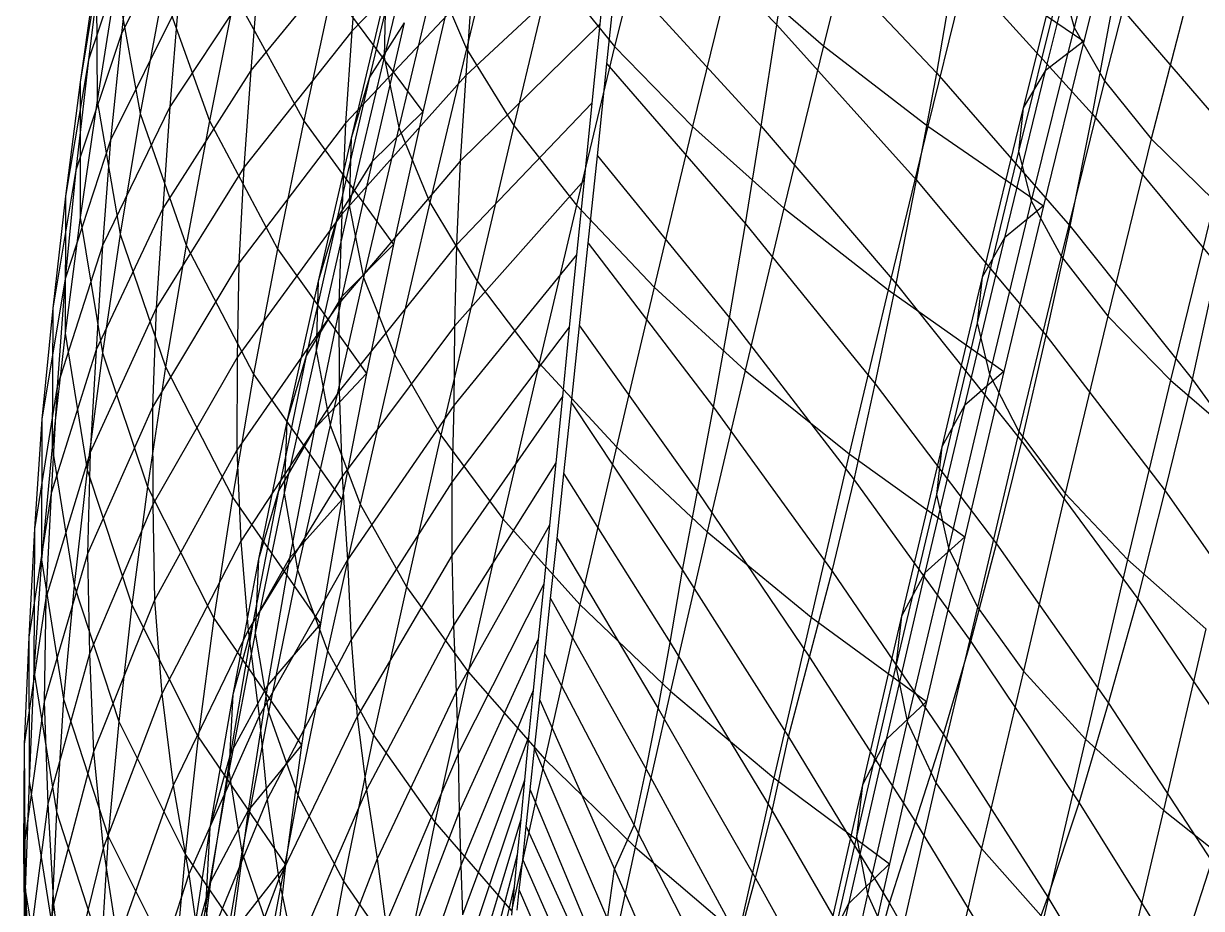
# Model space of a CAD drawing. Extents: x -429 to 429, y -1 to 209.
# Drawn here: x -429.21 to -419.05, y 134.63 to 142.26 of the extents above; entities that cross this region are included whole.
import ezdxf

# ---------------------------------------------------------------- set-up
doc = ezdxf.new("R2010")
doc.units = 0

msp = doc.modelspace()

# ---------------------------------------------------------------- linework, layer by layer
at = {"layer": 'default', "color": 5, "linetype": 'CONTINUOUS'}
for p, q in [((-419.759, 143.721, 219.302), (-420.147, 142.226, 219.245)), ((-419.706, 143.53, 224.948), (-420.062, 142.11, 224.909)), ((-419.706, 143.53, 224.948), (-420.062, 142.11, 224.909)), ((-425.067, 143.38, 230.83), (-425.388, 142.044, 230.809)), ((-423.772, 143.433, 228.513), (-424.111, 142.063, 228.485)), ((-421.964, 143.469, 226.519), (-422.309, 142.07, 226.488)), ((-427.785, 143.323, 250.68), (-428.366, 142.174, 248.907)), ((-425.279, 143.325, 256.268), (-426.379, 142.196, 254.457)), ((-420.038, 143.291, 223.529), (-420.397, 141.852, 223.486)), ((-419.494, 143.281, 217.922), (-419.886, 141.768, 217.863)), ((-425.791, 143.262, 233.37), (-426.1, 141.97, 233.352)), ((-428.262, 143.105, 248.871), (-428.651, 141.949, 247.147)), ((-428.262, 143.105, 248.871), (-428.366, 142.174, 248.907)), ((-426.311, 143.002, 254.418), (-427.248, 141.855, 252.603)), ((-426.311, 143.002, 254.418), (-426.379, 142.196, 254.457)), ((-425.932, 143.037, 236.018), (-426.225, 141.798, 236.005)), ((-420.223, 142.992, 222.095), (-420.586, 141.533, 222.049)), ((-428.53, 142.913, 247.115), (-428.723, 141.755, 245.457)), ((-428.53, 142.913, 247.115), (-428.651, 141.949, 247.147)), ((-424.166, 142.955, 258.128), (-425.394, 141.812, 256.343)), ((-424.166, 142.955, 258.128), (-424.238, 142.256, 258.16)), ((-421.062, 142.789, 225.657), (-421.409, 141.377, 225.625)), ((-421.062, 142.789, 225.657), (-420.062, 142.11, 224.909)), ((-419.086, 142.797, 216.592), (-419.481, 141.267, 216.53)), ((-428.582, 142.751, 245.428), (-428.723, 141.755, 245.457)), ((-428.582, 142.751, 245.428), (-428.575, 141.598, 243.854)), ((-427.183, 142.703, 252.562), (-427.948, 141.541, 250.76)), ((-427.183, 142.703, 252.562), (-427.248, 141.855, 252.603)), ((-425.66, 142.674, 232.07), (-425.972, 141.363, 232.051)), ((-425.493, 142.67, 238.661), (-425.765, 141.498, 238.655)), ((-425.493, 142.67, 238.661), (-425.765, 141.498, 238.655)), ((-425.66, 142.674, 232.07), (-425.388, 142.044, 230.809)), ((-424.655, 142.735, 229.624), (-424.98, 141.382, 229.602)), ((-424.655, 142.735, 229.624), (-424.111, 142.063, 228.485)), ((-423.1, 142.758, 227.455), (-423.44, 141.372, 227.426)), ((-423.1, 142.758, 227.455), (-422.309, 142.07, 226.488)), ((-428.411, 142.624, 243.83), (-428.575, 141.598, 243.854)), ((-428.411, 142.624, 243.83), (-428.205, 141.484, 242.356)), ((-420.259, 142.635, 220.661), (-420.626, 141.158, 220.613)), ((-420.259, 142.635, 220.661), (-420.147, 142.226, 219.245)), ((-428.008, 142.542, 242.342), (-428.205, 141.484, 242.356)), ((-428.008, 142.542, 242.342), (-427.606, 141.421, 240.982)), ((-427.389, 142.513, 240.972), (-427.606, 141.421, 240.982)), ((-427.389, 142.513, 240.972), (-426.793, 141.422, 239.742)), ((-426.548, 142.552, 239.74), (-426.793, 141.422, 239.742)), ((-426.548, 142.552, 239.74), (-425.765, 141.498, 238.655)), ((-425.342, 142.562, 256.305), (-426.433, 141.401, 254.498)), ((-426.086, 142.53, 234.68), (-426.383, 141.272, 234.665)), ((-426.086, 142.53, 234.68), (-426.1, 141.97, 233.352)), ((-425.342, 142.562, 256.305), (-425.394, 141.812, 256.343)), ((-427.876, 142.427, 250.717), (-428.459, 141.255, 248.946)), ((-427.876, 142.427, 250.717), (-427.948, 141.541, 250.76)), ((-425.927, 142.266, 237.342), (-426.225, 141.798, 236.005)), ((-425.927, 142.266, 237.342), (-426.203, 141.072, 237.333)), ((-428.366, 142.174, 248.907), (-428.759, 140.997, 247.184)), ((-428.366, 142.174, 248.907), (-428.459, 141.255, 248.946)), ((-426.379, 142.196, 254.457), (-427.311, 141.019, 252.646)), ((-426.379, 142.196, 254.457), (-426.433, 141.401, 254.498)), ((-424.238, 142.256, 258.16), (-425.442, 141.075, 256.38)), ((-424.238, 142.256, 258.16), (-424.307, 141.574, 258.191)), ((-420.147, 142.226, 219.245), (-420.517, 140.73, 219.195)), ((-420.147, 142.226, 219.245), (-419.886, 141.768, 217.863)), ((-424.111, 142.063, 228.485), (-424.439, 140.693, 228.462)), ((-424.111, 142.063, 228.485), (-423.44, 141.372, 227.426)), ((-422.309, 142.07, 226.488), (-422.65, 140.669, 226.458)), ((-422.309, 142.07, 226.488), (-421.409, 141.377, 225.625)), ((-420.062, 142.11, 224.909), (-420.41, 140.688, 224.873)), ((-420.062, 142.11, 224.909), (-420.41, 140.688, 224.873)), ((-420.062, 142.11, 224.909), (-420.397, 141.852, 223.486)), ((-426.1, 141.97, 233.352), (-426.4, 140.694, 233.336)), ((-426.1, 141.97, 233.352), (-425.972, 141.363, 232.051)), ((-425.388, 142.044, 230.809), (-425.704, 140.716, 230.789)), ((-425.388, 142.044, 230.809), (-424.98, 141.382, 229.602)), ((-428.651, 141.949, 247.147), (-428.848, 140.773, 245.49)), ((-428.651, 141.949, 247.147), (-428.759, 140.997, 247.184)), ((-427.248, 141.855, 252.603), (-428.008, 140.666, 250.805)), ((-427.248, 141.855, 252.603), (-427.311, 141.019, 252.646)), ((-428.723, 141.755, 245.457), (-428.848, 140.773, 245.49)), ((-428.723, 141.755, 245.457), (-428.722, 140.587, 243.882)), ((-426.225, 141.798, 236.005), (-426.505, 140.583, 235.994)), ((-425.394, 141.812, 256.343), (-426.465, 140.616, 254.543)), ((-426.225, 141.798, 236.005), (-426.383, 141.272, 234.665)), ((-425.394, 141.812, 256.343), (-425.442, 141.075, 256.38)), ((-420.397, 141.852, 223.486), (-420.748, 140.411, 223.447)), ((-420.397, 141.852, 223.486), (-420.586, 141.533, 222.049)), ((-419.886, 141.768, 217.863), (-420.259, 140.255, 217.81)), ((-419.886, 141.768, 217.863), (-419.481, 141.267, 216.53)), ((-428.575, 141.598, 243.854), (-428.722, 140.587, 243.882)), ((-428.575, 141.598, 243.854), (-428.376, 140.444, 242.378)), ((-424.307, 141.574, 258.191), (-425.474, 140.353, 256.42)), ((-424.307, 141.574, 258.191), (-424.374, 140.909, 258.221)), ((-427.948, 141.541, 250.76), (-428.528, 140.345, 248.991)), ((-428.205, 141.484, 242.356), (-428.376, 140.444, 242.378)), ((-428.205, 141.484, 242.356), (-427.808, 140.35, 240.995)), ((-427.948, 141.541, 250.76), (-428.008, 140.666, 250.805)), ((-425.765, 141.498, 238.655), (-426.203, 141.072, 237.333)), ((-425.765, 141.498, 238.655), (-426.019, 140.355, 238.653)), ((-425.765, 141.498, 238.655), (-426.019, 140.355, 238.653)), ((-420.586, 141.533, 222.049), (-420.94, 140.073, 222.007)), ((-420.586, 141.533, 222.049), (-420.626, 141.158, 220.613)), ((-427.606, 141.421, 240.982), (-427.808, 140.35, 240.995)), ((-427.606, 141.421, 240.982), (-427.018, 140.317, 239.75)), ((-426.433, 141.401, 254.498), (-427.354, 140.194, 252.692)), ((-426.793, 141.422, 239.742), (-427.018, 140.317, 239.75)), ((-426.793, 141.422, 239.742), (-426.019, 140.355, 238.653)), ((-426.433, 141.401, 254.498), (-426.465, 140.616, 254.543)), ((-425.972, 141.363, 232.051), (-426.276, 140.069, 232.034)), ((-425.972, 141.363, 232.051), (-425.704, 140.716, 230.789)), ((-424.98, 141.382, 229.602), (-425.298, 140.037, 229.581)), ((-424.98, 141.382, 229.602), (-424.439, 140.693, 228.462)), ((-423.44, 141.372, 227.426), (-423.771, 139.986, 227.401)), ((-423.44, 141.372, 227.426), (-422.65, 140.669, 226.458)), ((-421.409, 141.377, 225.625), (-421.751, 139.963, 225.593)), ((-421.409, 141.377, 225.625), (-420.41, 140.688, 224.873)), ((-428.459, 141.255, 248.946), (-428.851, 140.057, 247.224)), ((-428.459, 141.255, 248.946), (-428.528, 140.345, 248.991)), ((-426.383, 141.272, 234.665), (-426.667, 140.037, 234.653)), ((-426.383, 141.272, 234.665), (-426.4, 140.694, 233.336)), ((-419.481, 141.267, 216.53), (-419.857, 139.737, 216.476)), ((-419.481, 141.267, 216.53), (-418.935, 140.73, 215.262)), ((-420.626, 141.158, 220.613), (-420.984, 139.679, 220.568)), ((-420.626, 141.158, 220.613), (-420.517, 140.73, 219.195)), ((-426.203, 141.072, 237.333), (-426.505, 140.583, 235.994)), ((-425.442, 141.075, 256.38), (-426.49, 139.846, 254.589)), ((-426.203, 141.072, 237.333), (-426.463, 139.906, 237.329)), ((-425.442, 141.075, 256.38), (-425.474, 140.353, 256.42)), ((-428.759, 140.997, 247.184), (-428.958, 139.804, 245.527)), ((-428.759, 140.997, 247.184), (-428.851, 140.057, 247.224)), ((-427.311, 141.019, 252.646), (-428.066, 139.804, 250.851)), ((-427.311, 141.019, 252.646), (-427.354, 140.194, 252.692)), ((-424.374, 140.909, 258.221), (-425.493, 139.649, 256.46)), ((-424.374, 140.909, 258.221), (-424.439, 140.264, 258.25)), ((-428.848, 140.773, 245.49), (-428.958, 139.804, 245.527)), ((-428.848, 140.773, 245.49), (-428.851, 139.59, 243.915)), ((-428.008, 140.666, 250.805), (-428.584, 139.447, 249.04)), ((-428.008, 140.666, 250.805), (-428.066, 139.804, 250.851)), ((-426.4, 140.694, 233.336), (-426.687, 139.439, 233.324)), ((-426.4, 140.694, 233.336), (-426.276, 140.069, 232.034)), ((-425.704, 140.716, 230.789), (-426.011, 139.405, 230.772)), ((-425.704, 140.716, 230.789), (-425.298, 140.037, 229.581)), ((-424.439, 140.693, 228.462), (-424.761, 139.331, 228.44)), ((-424.439, 140.693, 228.462), (-423.771, 139.986, 227.401)), ((-422.65, 140.669, 226.458), (-422.984, 139.268, 226.432)), ((-422.65, 140.669, 226.458), (-421.751, 139.963, 225.593)), ((-420.517, 140.73, 219.195), (-420.878, 139.233, 219.148)), ((-420.41, 140.688, 224.873), (-420.752, 139.26, 224.841)), ((-420.41, 140.688, 224.873), (-420.752, 139.26, 224.841)), ((-420.41, 140.688, 224.873), (-420.748, 140.411, 223.447)), ((-420.517, 140.73, 219.195), (-420.259, 140.255, 217.81)), ((-418.935, 140.73, 215.262), (-419.315, 139.184, 215.206)), ((-428.722, 140.587, 243.882), (-428.851, 139.59, 243.915)), ((-428.722, 140.587, 243.882), (-428.528, 139.419, 242.406)), ((-426.465, 140.616, 254.543), (-427.368, 139.379, 252.745)), ((-426.505, 140.583, 235.994), (-426.771, 139.395, 235.988)), ((-426.505, 140.583, 235.994), (-426.667, 140.037, 234.653)), ((-426.465, 140.616, 254.543), (-426.49, 139.846, 254.589)), ((-428.376, 140.444, 242.378), (-428.528, 139.419, 242.406)), ((-428.376, 140.444, 242.378), (-427.986, 139.299, 241.015)), ((-428.528, 140.345, 248.991), (-428.919, 139.128, 247.272)), ((-428.528, 140.345, 248.991), (-428.584, 139.447, 249.04)), ((-427.808, 140.35, 240.995), (-427.986, 139.299, 241.015)), ((-427.808, 140.35, 240.995), (-427.226, 139.235, 239.761)), ((-425.474, 140.353, 256.42), (-426.486, 139.09, 254.639)), ((-426.019, 140.355, 238.653), (-426.463, 139.906, 237.329)), ((-426.019, 140.355, 238.653), (-426.252, 139.24, 238.657)), ((-426.019, 140.355, 238.653), (-426.252, 139.24, 238.657)), ((-425.474, 140.353, 256.42), (-425.493, 139.649, 256.46)), ((-420.748, 140.411, 223.447), (-421.093, 138.965, 223.411)), ((-420.748, 140.411, 223.447), (-420.94, 140.073, 222.007)), ((-427.018, 140.317, 239.75), (-427.226, 139.235, 239.761)), ((-427.018, 140.317, 239.75), (-426.252, 139.24, 238.657)), ((-424.439, 140.264, 258.25), (-425.499, 138.964, 256.501)), ((-424.439, 140.264, 258.25), (-424.502, 139.64, 258.278)), ((-420.259, 140.255, 217.81), (-420.624, 138.74, 217.762)), ((-420.259, 140.255, 217.81), (-419.857, 139.737, 216.476)), ((-427.354, 140.194, 252.692), (-428.099, 138.952, 250.904)), ((-427.354, 140.194, 252.692), (-427.368, 139.379, 252.745)), ((-428.851, 140.057, 247.224), (-429.051, 138.846, 245.569)), ((-428.851, 140.057, 247.224), (-428.919, 139.128, 247.272)), ((-426.667, 140.037, 234.653), (-426.938, 138.828, 234.645)), ((-426.667, 140.037, 234.653), (-426.687, 139.439, 233.324)), ((-426.276, 140.069, 232.034), (-426.566, 138.796, 232.021)), ((-426.276, 140.069, 232.034), (-426.011, 139.405, 230.772)), ((-425.298, 140.037, 229.581), (-425.609, 138.708, 229.563)), ((-425.298, 140.037, 229.581), (-424.761, 139.331, 228.44)), ((-420.94, 140.073, 222.007), (-421.288, 138.609, 221.968)), ((-420.94, 140.073, 222.007), (-420.984, 139.679, 220.568)), ((-423.771, 139.986, 227.401), (-424.096, 138.608, 227.379)), ((-423.771, 139.986, 227.401), (-422.984, 139.268, 226.432)), ((-421.751, 139.963, 225.593), (-422.087, 138.547, 225.565)), ((-421.751, 139.963, 225.593), (-420.752, 139.26, 224.841)), ((-426.49, 139.846, 254.589), (-427.371, 138.579, 252.8)), ((-426.463, 139.906, 237.329), (-426.771, 139.395, 235.988)), ((-426.463, 139.906, 237.329), (-426.701, 138.765, 237.33)), ((-426.49, 139.846, 254.589), (-426.486, 139.09, 254.639)), ((-428.958, 139.804, 245.527), (-429.051, 138.846, 245.569)), ((-428.958, 139.804, 245.527), (-428.963, 138.605, 243.953)), ((-428.066, 139.804, 250.851), (-428.636, 138.561, 249.09)), ((-428.066, 139.804, 250.851), (-428.099, 138.952, 250.904)), ((-419.857, 139.737, 216.476), (-420.225, 138.206, 216.425)), ((-419.857, 139.737, 216.476), (-419.315, 139.184, 215.206)), ((-425.493, 139.649, 256.46), (-426.462, 138.352, 254.692)), ((-424.502, 139.64, 258.278), (-425.514, 138.305, 256.541)), ((-425.493, 139.649, 256.46), (-425.499, 138.964, 256.501)), ((-424.502, 139.64, 258.278), (-424.562, 139.042, 258.306)), ((-420.984, 139.679, 220.568), (-421.335, 138.198, 220.527)), ((-420.984, 139.679, 220.568), (-420.878, 139.233, 219.148)), ((-428.851, 139.59, 243.915), (-428.963, 138.605, 243.953)), ((-428.851, 139.59, 243.915), (-428.66, 138.409, 242.438)), ((-428.584, 139.447, 249.04), (-428.971, 138.21, 247.325)), ((-428.528, 139.419, 242.406), (-428.66, 138.409, 242.438)), ((-428.584, 139.447, 249.04), (-428.636, 138.561, 249.09)), ((-428.528, 139.419, 242.406), (-428.142, 138.264, 241.042)), ((-426.687, 139.439, 233.324), (-426.963, 138.21, 233.314)), ((-426.687, 139.439, 233.324), (-426.566, 138.796, 232.021)), ((-427.368, 139.379, 252.745), (-428.095, 138.111, 250.965)), ((-427.368, 139.379, 252.745), (-427.371, 138.579, 252.8)), ((-426.771, 139.395, 235.988), (-427.012, 138.23, 235.987)), ((-426.771, 139.395, 235.988), (-426.938, 138.828, 234.645)), ((-426.011, 139.405, 230.772), (-426.305, 138.114, 230.758)), ((-426.011, 139.405, 230.772), (-425.609, 138.708, 229.563)), ((-424.761, 139.331, 228.44), (-425.074, 137.987, 228.421)), ((-424.761, 139.331, 228.44), (-424.096, 138.608, 227.379)), ((-427.986, 139.299, 241.015), (-428.142, 138.264, 241.042)), ((-427.986, 139.299, 241.015), (-427.408, 138.174, 239.779)), ((-427.226, 139.235, 239.761), (-427.408, 138.174, 239.779)), ((-427.226, 139.235, 239.761), (-426.463, 138.15, 238.666)), ((-426.252, 139.24, 238.657), (-426.701, 138.765, 237.33)), ((-426.252, 139.24, 238.657), (-426.463, 138.15, 238.666)), ((-426.252, 139.24, 238.657), (-426.463, 138.15, 238.666)), ((-422.984, 139.268, 226.432), (-423.312, 137.875, 226.408)), ((-422.984, 139.268, 226.432), (-422.087, 138.547, 225.565)), ((-420.878, 139.233, 219.148), (-421.232, 137.734, 219.105)), ((-420.752, 139.26, 224.841), (-421.093, 138.965, 223.411)), ((-420.752, 139.26, 224.841), (-421.089, 137.831, 224.81)), ((-420.752, 139.26, 224.841), (-421.089, 137.831, 224.81)), ((-420.878, 139.233, 219.148), (-420.624, 138.74, 217.762)), ((-428.919, 139.128, 247.272), (-429.117, 137.9, 245.62)), ((-428.919, 139.128, 247.272), (-428.971, 138.21, 247.325)), ((-419.315, 139.184, 215.206), (-419.685, 137.636, 215.154)), ((-419.315, 139.184, 215.206), (-418.638, 138.6, 214.015)), ((-426.486, 139.09, 254.639), (-427.336, 137.794, 252.862)), ((-426.486, 139.09, 254.639), (-426.462, 138.352, 254.692)), ((-424.562, 139.042, 258.306), (-425.515, 137.671, 256.582)), ((-424.562, 139.042, 258.306), (-424.619, 138.472, 258.332)), ((-428.099, 138.952, 250.904), (-428.659, 137.686, 249.148)), ((-428.099, 138.952, 250.904), (-428.095, 138.111, 250.965)), ((-425.499, 138.964, 256.501), (-426.414, 137.635, 254.749)), ((-425.499, 138.964, 256.501), (-425.514, 138.305, 256.541)), ((-421.093, 138.965, 223.411), (-421.435, 137.52, 223.377)), ((-421.093, 138.965, 223.411), (-421.288, 138.609, 221.968)), ((-429.051, 138.846, 245.569), (-429.117, 137.9, 245.62)), ((-429.051, 138.846, 245.569), (-429.055, 137.633, 243.997)), ((-426.938, 138.828, 234.645), (-427.183, 137.639, 234.643)), ((-426.938, 138.828, 234.645), (-426.963, 138.21, 233.314)), ((-426.701, 138.765, 237.33), (-427.012, 138.23, 235.987)), ((-426.701, 138.765, 237.33), (-426.916, 137.647, 237.337)), ((-426.566, 138.796, 232.021), (-426.846, 137.548, 232.01)), ((-426.566, 138.796, 232.021), (-426.305, 138.114, 230.758)), ((-425.609, 138.708, 229.563), (-425.906, 137.402, 229.549)), ((-425.609, 138.708, 229.563), (-425.074, 137.987, 228.421)), ((-420.624, 138.74, 217.762), (-420.981, 137.224, 217.717)), ((-420.624, 138.74, 217.762), (-420.225, 138.206, 216.425)), ((-428.963, 138.605, 243.953), (-429.055, 137.633, 243.997)), ((-428.963, 138.605, 243.953), (-428.772, 137.413, 242.477)), ((-424.096, 138.608, 227.379), (-424.412, 137.248, 227.359)), ((-424.096, 138.608, 227.379), (-423.312, 137.875, 226.408)), ((-421.288, 138.609, 221.968), (-421.635, 137.147, 221.93)), ((-421.288, 138.609, 221.968), (-421.335, 138.198, 220.527)), ((-428.636, 138.561, 249.09), (-429.017, 137.303, 247.379)), ((-428.636, 138.561, 249.09), (-428.659, 137.686, 249.148)), ((-427.371, 138.579, 252.8), (-428.08, 137.285, 251.029)), ((-427.371, 138.579, 252.8), (-427.336, 137.794, 252.862)), ((-422.087, 138.547, 225.565), (-422.416, 137.139, 225.539)), ((-422.087, 138.547, 225.565), (-421.089, 137.831, 224.81)), ((-428.66, 138.409, 242.438), (-428.772, 137.413, 242.477)), ((-428.66, 138.409, 242.438), (-428.276, 137.244, 241.074)), ((-424.619, 138.472, 258.332), (-425.5, 137.067, 256.625)), ((-424.619, 138.472, 258.332), (-424.672, 137.932, 258.357)), ((-426.462, 138.352, 254.692), (-427.273, 137.028, 252.93)), ((-426.462, 138.352, 254.692), (-426.414, 137.635, 254.749)), ((-425.514, 138.305, 256.541), (-426.384, 136.944, 254.803)), ((-425.514, 138.305, 256.541), (-425.515, 137.671, 256.582)), ((-428.971, 138.21, 247.325), (-429.165, 136.965, 245.676)), ((-428.971, 138.21, 247.325), (-429.017, 137.303, 247.379)), ((-428.142, 138.264, 241.042), (-428.276, 137.244, 241.074)), ((-428.142, 138.264, 241.042), (-427.568, 137.131, 239.803)), ((-427.012, 138.23, 235.987), (-427.231, 137.086, 235.993)), ((-426.963, 138.21, 233.314), (-427.212, 137, 233.312)), ((-427.012, 138.23, 235.987), (-427.183, 137.639, 234.643)), ((-426.963, 138.21, 233.314), (-426.846, 137.548, 232.01)), ((-421.335, 138.198, 220.527), (-421.686, 136.718, 220.487)), ((-421.335, 138.198, 220.527), (-421.232, 137.734, 219.105)), ((-420.225, 138.206, 216.425), (-420.585, 136.673, 216.378)), ((-420.225, 138.206, 216.425), (-419.685, 137.636, 215.154)), ((-428.095, 138.111, 250.965), (-428.641, 136.823, 249.218)), ((-428.095, 138.111, 250.965), (-428.08, 137.285, 251.029)), ((-427.408, 138.174, 239.779), (-427.568, 137.131, 239.803)), ((-427.408, 138.174, 239.779), (-426.649, 137.082, 238.681)), ((-426.463, 138.15, 238.666), (-426.916, 137.647, 237.337)), ((-426.463, 138.15, 238.666), (-426.649, 137.082, 238.681)), ((-426.463, 138.15, 238.666), (-426.649, 137.082, 238.681)), ((-426.305, 138.114, 230.758), (-426.588, 136.849, 230.746)), ((-426.305, 138.114, 230.758), (-425.906, 137.402, 229.549)), ((-429.117, 137.9, 245.62), (-429.165, 136.965, 245.676)), ((-429.117, 137.9, 245.62), (-429.12, 136.673, 244.049)), ((-424.672, 137.932, 258.357), (-425.477, 136.496, 256.667)), ((-425.074, 137.987, 228.421), (-425.374, 136.666, 228.406)), ((-425.074, 137.987, 228.421), (-424.412, 137.248, 227.359)), ((-424.672, 137.932, 258.357), (-424.723, 137.423, 258.38)), ((-427.336, 137.794, 252.862), (-428.017, 136.476, 251.104)), ((-427.336, 137.794, 252.862), (-427.273, 137.028, 252.93)), ((-423.312, 137.875, 226.408), (-423.63, 136.501, 226.386)), ((-423.312, 137.875, 226.408), (-422.416, 137.139, 225.539)), ((-421.089, 137.831, 224.81), (-421.435, 137.52, 223.377)), ((-421.089, 137.831, 224.81), (-421.42, 136.41, 224.781)), ((-421.089, 137.831, 224.81), (-421.42, 136.41, 224.781)), ((-421.232, 137.734, 219.105), (-421.587, 136.238, 219.062)), ((-421.232, 137.734, 219.105), (-420.981, 137.224, 217.717)), ((-429.055, 137.633, 243.997), (-429.12, 136.673, 244.049)), ((-429.055, 137.633, 243.997), (-428.864, 136.43, 242.521)), ((-428.659, 137.686, 249.148), (-429.031, 136.409, 247.443)), ((-428.659, 137.686, 249.148), (-428.641, 136.823, 249.218)), ((-427.183, 137.639, 234.643), (-427.406, 136.472, 234.648)), ((-426.916, 137.647, 237.337), (-427.231, 137.086, 235.993)), ((-427.183, 137.639, 234.643), (-427.212, 137, 233.312)), ((-426.414, 137.635, 254.749), (-427.177, 136.284, 253.004)), ((-426.916, 137.647, 237.337), (-427.106, 136.55, 237.35)), ((-426.414, 137.635, 254.749), (-426.384, 136.944, 254.803)), ((-425.515, 137.671, 256.582), (-426.332, 136.281, 254.86)), ((-425.515, 137.671, 256.582), (-425.5, 137.067, 256.625)), ((-419.685, 137.636, 215.154), (-420.048, 136.087, 215.105)), ((-419.685, 137.636, 215.154), (-419.011, 137.038, 213.962)), ((-426.846, 137.548, 232.01), (-427.098, 136.319, 232.007)), ((-426.846, 137.548, 232.01), (-426.588, 136.849, 230.746)), ((-421.435, 137.52, 223.377), (-421.769, 136.082, 223.345)), ((-421.435, 137.52, 223.377), (-421.635, 137.147, 221.93)), ((-428.772, 137.413, 242.477), (-428.864, 136.43, 242.521)), ((-428.772, 137.413, 242.477), (-428.389, 136.239, 241.112)), ((-425.906, 137.402, 229.549), (-426.191, 136.12, 229.536)), ((-425.906, 137.402, 229.549), (-425.374, 136.666, 228.406)), ((-424.723, 137.423, 258.38), (-425.461, 135.959, 256.707)), ((-424.723, 137.423, 258.38), (-424.77, 136.948, 258.402)), ((-429.017, 137.303, 247.379), (-429.204, 136.042, 245.733)), ((-429.017, 137.303, 247.379), (-429.031, 136.409, 247.443)), ((-428.08, 137.285, 251.029), (-428.608, 135.976, 249.292)), ((-428.08, 137.285, 251.029), (-428.017, 136.476, 251.104)), ((-428.276, 137.244, 241.074), (-428.389, 136.239, 241.112)), ((-428.276, 137.244, 241.074), (-427.704, 136.105, 239.835)), ((-424.412, 137.248, 227.359), (-424.714, 135.914, 227.342)), ((-424.412, 137.248, 227.359), (-423.63, 136.501, 226.386)), ((-420.981, 137.224, 217.717), (-421.339, 135.71, 217.671)), ((-420.981, 137.224, 217.717), (-420.585, 136.673, 216.378)), ((-427.568, 137.131, 239.803), (-427.704, 136.105, 239.835)), ((-427.568, 137.131, 239.803), (-426.811, 136.034, 238.703)), ((-427.231, 137.086, 235.993), (-427.426, 135.962, 236.005)), ((-427.231, 137.086, 235.993), (-427.406, 136.472, 234.648)), ((-426.649, 137.082, 238.681), (-427.106, 136.55, 237.35)), ((-426.649, 137.082, 238.681), (-426.811, 136.034, 238.703)), ((-426.649, 137.082, 238.681), (-426.811, 136.034, 238.703)), ((-422.416, 137.139, 225.539), (-422.737, 135.753, 225.515)), ((-422.416, 137.139, 225.539), (-421.42, 136.41, 224.781)), ((-421.635, 137.147, 221.93), (-421.972, 135.692, 221.896)), ((-421.635, 137.147, 221.93), (-421.686, 136.718, 220.487)), ((-427.273, 137.028, 252.93), (-427.92, 135.686, 251.188)), ((-427.212, 137, 233.312), (-427.438, 135.811, 233.316)), ((-427.273, 137.028, 252.93), (-427.177, 136.284, 253.004)), ((-427.212, 137, 233.312), (-427.098, 136.319, 232.007)), ((-425.5, 137.067, 256.625), (-426.252, 135.649, 254.921)), ((-425.5, 137.067, 256.625), (-425.477, 136.496, 256.667)), ((-419.011, 137.038, 213.962), (-419.377, 135.473, 213.912)), ((-429.165, 136.965, 245.676), (-429.204, 136.042, 245.733)), ((-429.165, 136.965, 245.676), (-429.163, 135.725, 244.108)), ((-426.384, 136.944, 254.803), (-427.107, 135.567, 253.073)), ((-426.384, 136.944, 254.803), (-426.332, 136.281, 254.86)), ((-424.77, 136.948, 258.402), (-425.452, 135.458, 256.745)), ((-424.77, 136.948, 258.402), (-424.813, 136.507, 258.422)), ((-428.641, 136.823, 249.218), (-429.001, 135.528, 247.52)), ((-428.641, 136.823, 249.218), (-428.608, 135.976, 249.292)), ((-426.588, 136.849, 230.746), (-426.843, 135.603, 230.743)), ((-426.588, 136.849, 230.746), (-426.191, 136.12, 229.536)), ((-429.12, 136.673, 244.049), (-429.163, 135.725, 244.108)), ((-429.12, 136.673, 244.049), (-428.927, 135.459, 242.575)), ((-421.686, 136.718, 220.487), (-422.025, 135.246, 220.45)), ((-421.686, 136.718, 220.487), (-421.587, 136.238, 219.062)), ((-420.585, 136.673, 216.378), (-420.946, 135.142, 216.331)), ((-420.585, 136.673, 216.378), (-420.048, 136.087, 215.105)), ((-425.374, 136.666, 228.406), (-425.661, 135.37, 228.393)), ((-425.374, 136.666, 228.406), (-424.714, 135.914, 227.342)), ((-428.017, 136.476, 251.104), (-428.523, 135.146, 249.38)), ((-428.017, 136.476, 251.104), (-427.92, 135.686, 251.188)), ((-427.406, 136.472, 234.648), (-427.604, 135.323, 234.66)), ((-427.406, 136.472, 234.648), (-427.438, 135.811, 233.316)), ((-427.106, 136.55, 237.35), (-427.426, 135.962, 236.005)), ((-427.106, 136.55, 237.35), (-427.273, 135.471, 237.371)), ((-425.477, 136.496, 256.667), (-426.16, 135.053, 254.983)), ((-425.477, 136.496, 256.667), (-425.461, 135.959, 256.707)), ((-424.813, 136.507, 258.422), (-425.439, 134.995, 256.78)), ((-424.813, 136.507, 258.422), (-424.853, 136.102, 258.441)), ((-423.63, 136.501, 226.386), (-423.934, 135.154, 226.368)), ((-423.63, 136.501, 226.386), (-422.737, 135.753, 225.515)), ((-429.031, 136.409, 247.443), (-429.21, 135.131, 245.802)), ((-429.031, 136.409, 247.443), (-429.001, 135.528, 247.52)), ((-428.864, 136.43, 242.521), (-428.927, 135.459, 242.575)), ((-428.864, 136.43, 242.521), (-428.479, 135.248, 241.157)), ((-421.42, 136.41, 224.781), (-421.769, 136.082, 223.345)), ((-421.42, 136.41, 224.781), (-421.741, 135.011, 224.755)), ((-421.42, 136.41, 224.781), (-421.741, 135.011, 224.755)), ((-427.177, 136.284, 253.004), (-427.784, 134.921, 251.28)), ((-427.098, 136.319, 232.007), (-427.327, 135.111, 232.012)), ((-427.177, 136.284, 253.004), (-427.107, 135.567, 253.073)), ((-427.098, 136.319, 232.007), (-426.843, 135.603, 230.743)), ((-426.332, 136.281, 254.86), (-427.008, 134.879, 253.148)), ((-426.332, 136.281, 254.86), (-426.252, 135.649, 254.921)), ((-428.389, 136.239, 241.112), (-428.479, 135.248, 241.157)), ((-428.389, 136.239, 241.112), (-427.817, 135.094, 239.873)), ((-421.587, 136.238, 219.062), (-421.929, 134.748, 219.023)), ((-421.587, 136.238, 219.062), (-421.339, 135.71, 217.671)), ((-427.704, 136.105, 239.835), (-427.817, 135.094, 239.873)), ((-427.704, 136.105, 239.835), (-426.949, 135.003, 238.733)), ((-426.191, 136.12, 229.536), (-426.449, 134.86, 229.533)), ((-426.191, 136.12, 229.536), (-425.661, 135.37, 228.393)), ((-424.853, 136.102, 258.441), (-425.424, 134.569, 256.815)), ((-424.853, 136.102, 258.441), (-424.889, 135.731, 258.458)), ((-421.769, 136.082, 223.345), (-422.093, 134.665, 223.315)), ((-421.769, 136.082, 223.345), (-421.972, 135.692, 221.896)), ((-420.048, 136.087, 215.105), (-420.412, 134.54, 215.056)), ((-420.048, 136.087, 215.105), (-419.377, 135.473, 213.912)), ((-429.204, 136.042, 245.733), (-429.21, 135.131, 245.802)), ((-429.204, 136.042, 245.733), (-429.197, 134.788, 244.169)), ((-428.608, 135.976, 249.292), (-428.953, 134.662, 247.602)), ((-428.608, 135.976, 249.292), (-428.523, 135.146, 249.38)), ((-427.426, 135.962, 236.005), (-427.604, 135.323, 234.66)), ((-427.426, 135.962, 236.005), (-427.596, 134.855, 236.026)), ((-426.811, 136.034, 238.703), (-427.273, 135.471, 237.371)), ((-426.811, 136.034, 238.703), (-426.949, 135.003, 238.733)), ((-426.811, 136.034, 238.703), (-426.949, 135.003, 238.733)), ((-425.461, 135.959, 256.707), (-426.085, 134.493, 255.042)), ((-425.461, 135.959, 256.707), (-425.452, 135.458, 256.745)), ((-424.714, 135.914, 227.342), (-425.002, 134.606, 227.328)), ((-424.714, 135.914, 227.342), (-423.934, 135.154, 226.368)), ((-427.438, 135.811, 233.316), (-427.64, 134.64, 233.328)), ((-427.438, 135.811, 233.316), (-427.327, 135.111, 232.012)), ((-429.163, 135.725, 244.108), (-429.197, 134.788, 244.169)), ((-429.163, 135.725, 244.108), (-428.968, 134.501, 242.636)), ((-427.92, 135.686, 251.188), (-428.398, 134.338, 249.478)), ((-427.92, 135.686, 251.188), (-427.784, 134.921, 251.28)), ((-424.889, 135.731, 258.458), (-425.408, 134.181, 256.847)), ((-424.889, 135.731, 258.458), (-424.921, 135.394, 258.474)), ((-422.737, 135.753, 225.515), (-423.042, 134.395, 225.495)), ((-422.737, 135.753, 225.515), (-421.741, 135.011, 224.755)), ((-421.972, 135.692, 221.896), (-422.299, 134.257, 221.864)), ((-421.972, 135.692, 221.896), (-422.025, 135.246, 220.45)), ((-421.339, 135.71, 217.671), (-421.685, 134.204, 217.631)), ((-421.339, 135.71, 217.671), (-420.946, 135.142, 216.331)), ((-427.107, 135.567, 253.073), (-427.679, 134.183, 251.365)), ((-427.107, 135.567, 253.073), (-427.008, 134.879, 253.148)), ((-426.843, 135.603, 230.743), (-427.075, 134.378, 230.747)), ((-426.252, 135.649, 254.921), (-426.871, 134.225, 253.23)), ((-426.843, 135.603, 230.743), (-426.449, 134.86, 229.533)), ((-426.252, 135.649, 254.921), (-426.16, 135.053, 254.983)), ((-429.001, 135.528, 247.52), (-429.17, 134.235, 245.886)), ((-429.001, 135.528, 247.52), (-428.953, 134.662, 247.602)), ((-428.927, 135.459, 242.575), (-428.968, 134.501, 242.636)), ((-428.927, 135.459, 242.575), (-428.541, 134.269, 241.212)), ((-427.273, 135.471, 237.371), (-427.596, 134.855, 236.026)), ((-427.273, 135.471, 237.371), (-427.413, 134.409, 237.4)), ((-425.452, 135.458, 256.745), (-426.024, 133.97, 255.096)), ((-425.452, 135.458, 256.745), (-425.439, 134.995, 256.78)), ((-419.377, 135.473, 213.912), (-419.742, 133.911, 213.861)), ((-419.377, 135.473, 213.912), (-418.578, 134.838, 212.811)), ((-425.661, 135.37, 228.393), (-425.921, 134.097, 228.389)), ((-425.661, 135.37, 228.393), (-425.002, 134.606, 227.328)), ((-424.921, 135.394, 258.474), (-425.388, 133.829, 256.877)), ((-424.921, 135.394, 258.474), (-424.951, 135.089, 258.488)), ((-427.604, 135.323, 234.66), (-427.777, 134.191, 234.68)), ((-427.604, 135.323, 234.66), (-427.64, 134.64, 233.328)), ((-428.479, 135.248, 241.157), (-428.541, 134.269, 241.212)), ((-428.479, 135.248, 241.157), (-427.905, 134.097, 239.918)), ((-423.934, 135.154, 226.368), (-424.222, 133.837, 226.354)), ((-423.934, 135.154, 226.368), (-423.042, 134.395, 225.495)), ((-422.025, 135.246, 220.45), (-422.356, 133.793, 220.415)), ((-422.025, 135.246, 220.45), (-421.929, 134.748, 219.023)), ((-429.21, 135.131, 245.802), (-429.195, 133.865, 244.242)), ((-429.21, 135.131, 245.802), (-429.17, 134.235, 245.886)), ((-428.523, 135.146, 249.38), (-428.85, 133.816, 247.702)), ((-428.523, 135.146, 249.38), (-428.398, 134.338, 249.478)), ((-427.817, 135.094, 239.873), (-427.905, 134.097, 239.918)), ((-427.817, 135.094, 239.873), (-427.06, 133.989, 238.77)), ((-427.327, 135.111, 232.012), (-427.532, 133.92, 232.024)), ((-427.327, 135.111, 232.012), (-427.075, 134.378, 230.747)), ((-426.16, 135.053, 254.983), (-426.719, 133.609, 253.313)), ((-426.16, 135.053, 254.983), (-426.085, 134.493, 255.042)), ((-424.951, 135.089, 258.488), (-425.368, 133.511, 256.905)), ((-424.951, 135.089, 258.488), (-424.977, 134.814, 258.501)), ((-420.946, 135.142, 216.331), (-421.295, 133.62, 216.289)), ((-420.946, 135.142, 216.331), (-420.412, 134.54, 215.056)), ((-426.949, 135.003, 238.733), (-427.413, 134.409, 237.4)), ((-426.949, 135.003, 238.733), (-427.06, 133.989, 238.77)), ((-426.949, 135.003, 238.733), (-427.06, 133.989, 238.77)), ((-425.439, 134.995, 256.78), (-425.96, 133.487, 255.148)), ((-425.439, 134.995, 256.78), (-425.424, 134.569, 256.815)), ((-421.741, 135.011, 224.755), (-422.093, 134.665, 223.315)), ((-421.741, 135.011, 224.755), (-422.047, 133.645, 224.732)), ((-421.741, 135.011, 224.755), (-422.047, 133.645, 224.732)), ((-427.784, 134.921, 251.28), (-428.23, 133.556, 249.588)), ((-427.784, 134.921, 251.28), (-427.679, 134.183, 251.365)), ((-427.596, 134.855, 236.026), (-427.777, 134.191, 234.68)), ((-427.596, 134.855, 236.026), (-427.739, 133.764, 236.054)), ((-427.008, 134.879, 253.148), (-427.539, 133.475, 251.457)), ((-427.008, 134.879, 253.148), (-426.871, 134.225, 253.23)), ((-426.449, 134.86, 229.533), (-426.683, 133.621, 229.537)), ((-426.449, 134.86, 229.533), (-425.921, 134.097, 228.389)), ((-429.197, 134.788, 244.169), (-428.994, 133.554, 242.7)), ((-429.197, 134.788, 244.169), (-429.195, 133.865, 244.242)), ((-424.977, 134.814, 258.501), (-425.35, 133.224, 256.932)), ((-424.977, 134.814, 258.501), (-425.001, 134.568, 258.513)), ((-421.929, 134.748, 219.023), (-422.263, 133.278, 218.987)), ((-421.929, 134.748, 219.023), (-421.685, 134.204, 217.631)), ((-428.953, 134.662, 247.602), (-429.111, 133.355, 245.976)), ((-428.953, 134.662, 247.602), (-428.85, 133.816, 247.702)), ((-427.64, 134.64, 233.328), (-427.815, 133.485, 233.349)), ((-427.64, 134.64, 233.328), (-427.532, 133.92, 232.024)), ((-422.093, 134.665, 223.315), (-422.402, 133.278, 223.29)), ((-422.093, 134.665, 223.315), (-422.299, 134.257, 221.864))]:
    msp.add_line(p, q, dxfattribs=at)
at = {"layer": 'default', "color": 3, "linetype": 'CONTINUOUS'}
for p, q in [((-424.002, 143.585, 258.128), (-422.712, 142.251, 257.121)), ((-422.712, 142.251, 257.121), (-422.577, 143.152, 257.102)), ((-422.577, 143.152, 257.102), (-421.332, 141.834, 256.059)), ((-421.332, 141.834, 256.059), (-421.169, 142.782, 256.05)), ((-421.169, 142.782, 256.05), (-419.988, 141.48, 254.963)), ((-424.177, 141.912, 258.202), (-424.091, 142.735, 258.166)), ((-424.091, 142.735, 258.166), (-422.846, 141.377, 257.138)), ((-419.988, 141.48, 254.963), (-419.803, 142.471, 254.958)), ((-419.803, 142.471, 254.958), (-418.703, 141.189, 253.824)), ((-422.846, 141.377, 257.138), (-422.712, 142.251, 257.121)), ((-422.712, 142.251, 257.121), (-421.506, 140.911, 256.063)), ((-424.26, 141.121, 258.237), (-424.177, 141.912, 258.202)), ((-424.177, 141.912, 258.202), (-422.983, 140.533, 257.152)), ((-421.506, 140.911, 256.063), (-421.332, 141.834, 256.059)), ((-421.332, 141.834, 256.059), (-420.18, 140.512, 254.964)), ((-420.18, 140.512, 254.964), (-419.988, 141.48, 254.963)), ((-419.988, 141.48, 254.963), (-418.91, 140.177, 253.824)), ((-422.983, 140.533, 257.152), (-422.846, 141.377, 257.138)), ((-422.846, 141.377, 257.138), (-421.681, 140.016, 256.065)), ((-424.339, 140.367, 258.271), (-424.26, 141.121, 258.237)), ((-424.26, 141.121, 258.237), (-423.119, 139.722, 257.165)), ((-421.681, 140.016, 256.065), (-421.506, 140.911, 256.063)), ((-421.506, 140.911, 256.063), (-420.388, 139.569, 254.957)), ((-423.119, 139.722, 257.165), (-422.983, 140.533, 257.152)), ((-422.983, 140.533, 257.152), (-421.862, 139.152, 256.062)), ((-420.388, 139.569, 254.957), (-420.18, 140.512, 254.964)), ((-420.18, 140.512, 254.964), (-419.125, 139.189, 253.82)), ((-424.414, 139.654, 258.302), (-424.339, 140.367, 258.271)), ((-424.339, 140.367, 258.271), (-423.257, 138.95, 257.174)), ((-419.125, 139.189, 253.82), (-418.91, 140.177, 253.824)), ((-421.862, 139.152, 256.062), (-421.681, 140.016, 256.065)), ((-421.681, 140.016, 256.065), (-420.597, 138.655, 254.948)), ((-423.257, 138.95, 257.174), (-423.119, 139.722, 257.165)), ((-423.119, 139.722, 257.165), (-422.045, 138.323, 256.057)), ((-424.484, 138.987, 258.332), (-424.414, 139.654, 258.302)), ((-424.414, 139.654, 258.302), (-423.397, 138.222, 257.179)), ((-420.597, 138.655, 254.948), (-420.388, 139.569, 254.957)), ((-420.388, 139.569, 254.957), (-419.361, 138.228, 253.807)), ((-422.045, 138.323, 256.057), (-421.862, 139.152, 256.062)), ((-421.862, 139.152, 256.062), (-420.817, 137.773, 254.933)), ((-419.361, 138.228, 253.807), (-419.125, 139.189, 253.82)), ((-419.125, 139.189, 253.82), (-418.171, 137.871, 252.631)), ((-424.549, 138.376, 258.359), (-424.484, 138.987, 258.332)), ((-424.484, 138.987, 258.332), (-423.526, 137.544, 257.185)), ((-423.397, 138.222, 257.179), (-423.257, 138.95, 257.174)), ((-423.257, 138.95, 257.174), (-422.234, 137.536, 256.046)), ((-420.817, 137.773, 254.933), (-420.597, 138.655, 254.948)), ((-420.597, 138.655, 254.948), (-419.598, 137.297, 253.791)), ((-424.608, 137.818, 258.383), (-424.549, 138.376, 258.359)), ((-424.549, 138.376, 258.359), (-423.632, 136.92, 257.197)), ((-422.234, 137.536, 256.046), (-422.045, 138.323, 256.057)), ((-422.045, 138.323, 256.057), (-421.039, 136.928, 254.915)), ((-423.526, 137.544, 257.185), (-423.397, 138.222, 257.179)), ((-423.397, 138.222, 257.179), (-422.43, 136.795, 256.031)), ((-419.598, 137.297, 253.791), (-419.361, 138.228, 253.807)), ((-419.361, 138.228, 253.807), (-418.427, 136.893, 252.615)), ((-424.663, 137.301, 258.406), (-424.608, 137.818, 258.383)), ((-424.608, 137.818, 258.383), (-423.735, 136.35, 257.205)), ((-421.039, 136.928, 254.915), (-420.817, 137.773, 254.933)), ((-420.817, 137.773, 254.933), (-419.849, 136.398, 253.768)), ((-423.632, 136.92, 257.197), (-423.526, 137.544, 257.185)), ((-423.526, 137.544, 257.185), (-422.612, 136.105, 256.018)), ((-422.43, 136.795, 256.031), (-422.234, 137.536, 256.046)), ((-422.234, 137.536, 256.046), (-421.273, 136.126, 254.89)), ((-424.714, 136.823, 258.427), (-424.663, 137.301, 258.406)), ((-424.663, 137.301, 258.406), (-423.838, 135.826, 257.21)), ((-419.849, 136.398, 253.768), (-419.598, 137.297, 253.791)), ((-419.598, 137.297, 253.791), (-418.686, 135.944, 252.596)), ((-423.735, 136.35, 257.205), (-423.632, 136.92, 257.197)), ((-423.632, 136.92, 257.197), (-422.753, 135.468, 256.017)), ((-421.273, 136.126, 254.89), (-421.039, 136.928, 254.915)), ((-421.039, 136.928, 254.915), (-420.104, 135.538, 253.742)), ((-424.756, 136.422, 258.445), (-424.714, 136.823, 258.427)), ((-424.714, 136.823, 258.427), (-423.942, 135.345, 257.211)), ((-422.612, 136.105, 256.018), (-422.43, 136.795, 256.031)), ((-422.43, 136.795, 256.031), (-421.516, 135.373, 254.859)), ((-424.756, 136.422, 258.445), (-424.113, 134.964, 257.182)), ((-420.104, 135.538, 253.742), (-419.849, 136.398, 253.768)), ((-419.849, 136.398, 253.768), (-418.96, 135.03, 252.57)), ((-423.838, 135.826, 257.21), (-423.735, 136.35, 257.205)), ((-423.735, 136.35, 257.205), (-422.895, 134.888, 256.012)), ((-422.753, 135.468, 256.017), (-422.612, 136.105, 256.018)), ((-422.612, 136.105, 256.018), (-421.741, 134.672, 254.832)), ((-421.516, 135.373, 254.859), (-421.273, 136.126, 254.89)), ((-421.273, 136.126, 254.89), (-420.373, 134.722, 253.707)), ((-423.942, 135.345, 257.211), (-423.838, 135.826, 257.21)), ((-423.838, 135.826, 257.21), (-423.04, 134.357, 256.002)), ((-422.895, 134.888, 256.012), (-422.753, 135.468, 256.017)), ((-422.753, 135.468, 256.017), (-421.914, 134.023, 254.821)), ((-420.373, 134.722, 253.707), (-420.104, 135.538, 253.742)), ((-420.104, 135.538, 253.742), (-419.24, 134.155, 252.538)), ((-421.741, 134.672, 254.832), (-421.516, 135.373, 254.859)), ((-421.516, 135.373, 254.859), (-420.654, 133.957, 253.665)), ((-424.113, 134.964, 257.182), (-423.942, 135.345, 257.211)), ((-423.942, 135.345, 257.211), (-423.191, 133.871, 255.987)), ((-424.113, 134.964, 257.182), (-423.47, 133.507, 255.919)), ((-419.24, 134.155, 252.538), (-418.96, 135.03, 252.57)), ((-423.04, 134.357, 256.002), (-422.895, 134.888, 256.012)), ((-422.895, 134.888, 256.012), (-422.09, 133.432, 254.805)), ((-421.914, 134.023, 254.821), (-421.741, 134.672, 254.832)), ((-421.741, 134.672, 254.832), (-420.914, 133.245, 253.628)), ((-420.654, 133.957, 253.665), (-420.373, 134.722, 253.707)), ((-420.373, 134.722, 253.707), (-419.535, 133.326, 252.498))]:
    msp.add_line(p, q, dxfattribs=at)
at = {"layer": 'default', "color": 1, "linetype": 'CONTINUOUS'}
for p, q in [((-424.756, 136.422, 258.445), (-424.714, 136.823, 258.427)), ((-424.801, 136, 258.463), (-424.756, 136.422, 258.445)), ((-424.756, 136.422, 258.445), (-424.113, 134.964, 257.182)), ((-424.839, 135.65, 258.478), (-424.801, 136, 258.463)), ((-424.801, 136, 258.463), (-424.173, 134.534, 257.195)), ((-424.873, 135.332, 258.492), (-424.839, 135.65, 258.478)), ((-424.839, 135.65, 258.478), (-424.225, 134.176, 257.206)), ((-424.904, 135.045, 258.505), (-424.873, 135.332, 258.492)), ((-424.873, 135.332, 258.492), (-424.189, 133.824, 257.247)), ((-424.113, 134.964, 257.182), (-423.942, 135.345, 257.211)), ((-424.933, 134.784, 258.516), (-424.904, 135.045, 258.505)), ((-424.904, 135.045, 258.505), (-424.233, 133.529, 257.256)), ((-424.173, 134.534, 257.195), (-424.113, 134.964, 257.182)), ((-424.113, 134.964, 257.182), (-423.47, 133.507, 255.919)), ((-424.951, 134.611, 258.524), (-424.933, 134.784, 258.516)), ((-424.933, 134.784, 258.516), (-424.273, 133.261, 257.264))]:
    msp.add_line(p, q, dxfattribs=at)

doc.saveas('drawing.dxf')
